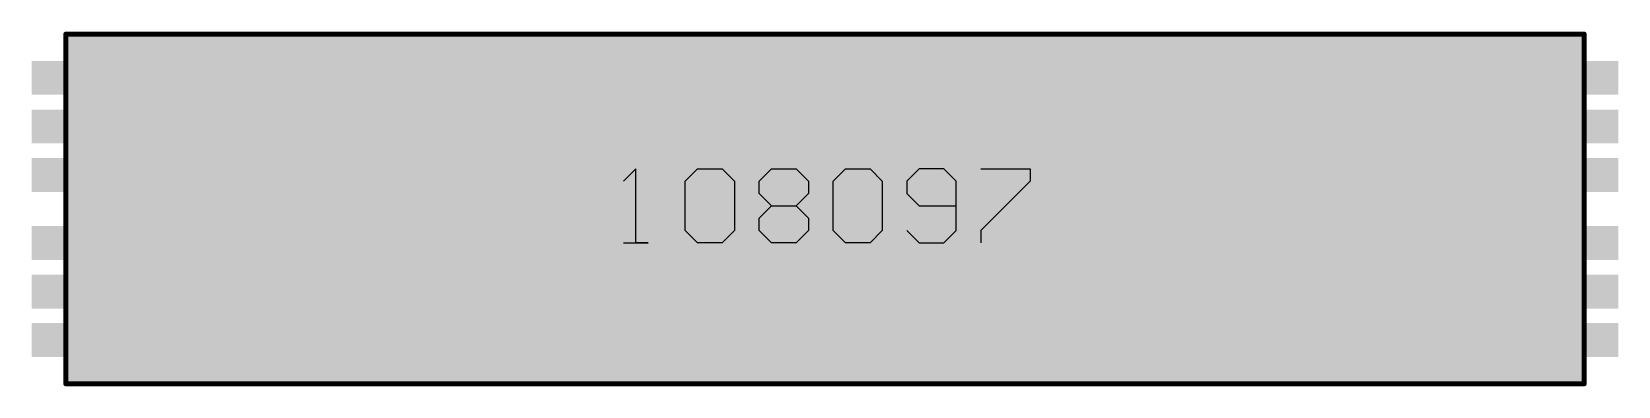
# Model space of a CAD drawing. Header units: millimetres. Extents: x 0 to 1.29, y 0 to 0.29.
import ezdxf

# ---------------------------------------------------------------- set-up
doc = ezdxf.new("R2010")
doc.units = ezdxf.units.MM
doc.header["$MEASUREMENT"] = 0
for name, color, linetype in [('BottomLayer', 5, 'Continuous'), ('BottomSolder', 6, 'Continuous'), ('Mechanical4', 56, 'Continuous'), ('Mechanical5', 56, 'Continuous'), ('TopSolder', 216, 'Continuous')]:
    doc.layers.add(name, color=color, linetype=linetype)

msp = doc.modelspace()

# ---------------------------------------------------------------- linework, layer by layer
at = {"layer": 'BottomLayer', "const_width": 0.0276}
for points in [[(0.0433, 0.248), (1.2431, 0.248)], [(0.0433, 0.2087), (1.2431, 0.2087)], [(0.0433, 0.1693), (1.2431, 0.1693)], [(0.0433, 0.1142), (1.2431, 0.1142)], [(0.0433, 0.0748), (1.2431, 0.0748)], [(0.0433, 0.0354), (1.2431, 0.0354)]]:
    msp.add_lwpolyline(points, dxfattribs=at)
at = {"layer": 'BottomLayer', "const_width": 0.0138}
for points in [[(0.0364, 0.248, 1), (0.0502, 0.248, 1)], [(1.2362, 0.248, 1), (1.25, 0.248, 1)], [(0.0364, 0.2087, 1), (0.0502, 0.2087, 1)], [(1.2362, 0.2087, 1), (1.25, 0.2087, 1)], [(0.0364, 0.1693, 1), (0.0502, 0.1693, 1)], [(1.2362, 0.1693, 1), (1.25, 0.1693, 1)], [(0.0364, 0.1142, 1), (0.0502, 0.1142, 1)], [(1.2362, 0.1142, 1), (1.25, 0.1142, 1)], [(0.0364, 0.0748, 1), (0.0502, 0.0748, 1)], [(1.2362, 0.0748, 1), (1.25, 0.0748, 1)], [(0.0364, 0.0354, 1), (0.0502, 0.0354, 1)], [(1.2362, 0.0354, 1), (1.25, 0.0354, 1)]]:
    msp.add_lwpolyline(points, format="xyb", close=True, dxfattribs=at)
at = {"layer": 'BottomLayer'}
for points in [[(1.2207, 0.2365), (1.2436, 0.2594), (1.1973, 0.2598), (1.2203, 0.2828)], [(0, 0.2343), (0.1181, 0.2343), (0, 0.2618), (0.1181, 0.2618)], [(1.1693, 0.2343), (1.2874, 0.2343), (1.1693, 0.2618), (1.2874, 0.2618)], [(0, 0.1949), (0.1181, 0.1949), (0, 0.2224), (0.1181, 0.2224)], [(1.1693, 0.1949), (1.2874, 0.1949), (1.1693, 0.2224), (1.2874, 0.2224)], [(0, 0.1555), (0.1181, 0.1555), (0, 0.1831), (0.1181, 0.1831)], [(1.1693, 0.1555), (1.2874, 0.1555), (1.1693, 0.1831), (1.2874, 0.1831)], [(0, 0.1004), (0.1181, 0.1004), (0, 0.128), (0.1181, 0.128)], [(1.1693, 0.1004), (1.2874, 0.1004), (1.1693, 0.128), (1.2874, 0.128)], [(0, 0.061), (0.1181, 0.061), (0, 0.0886), (0.1181, 0.0886)], [(1.1693, 0.061), (1.2874, 0.061), (1.1693, 0.0886), (1.2874, 0.0886)], [(0, 0.0217), (0.1181, 0.0217), (0, 0.0492), (0.1181, 0.0492)], [(0.0671, 0.0004), (0.0901, 0.0234), (0.0438, 0.0238), (0.0667, 0.0468)], [(1.1693, 0.0217), (1.2874, 0.0217), (1.1693, 0.0492), (1.2874, 0.0492)]]:
    msp.add_solid(points, dxfattribs=at)
at = {"layer": 'BottomSolder'}
msp.add_solid([(0.1181, 0), (1.2598, 0), (0.1181, 0.2835), (1.2598, 0.2835)], dxfattribs=at)
at = {"layer": 'Mechanical4', "const_width": 0.00394}
for points in [[(0.0276, 0.2835), (1.2598, 0.2835)], [(0.0276, 0), (0.0276, 0.2835)], [(1.2598, 0), (1.2598, 0.2835)], [(0.0276, 0), (1.2598, 0)]]:
    msp.add_lwpolyline(points, dxfattribs=at)
at = {"layer": 'Mechanical4', "const_width": 0.00197}
for points in [[(0.0266, 0.2835, 1), (0.0285, 0.2835, 1)], [(0.0266, 0.2835, 1), (0.0285, 0.2835, 1)], [(1.2589, 0.2835, 1), (1.2608, 0.2835, 1)], [(1.2589, 0.2835, 1), (1.2608, 0.2835, 1)], [(0.0266, 0, 1), (0.0285, 0, 1)], [(0.0266, 0, 1), (0.0285, 0, 1)], [(1.2589, 0, 1), (1.2608, 0, 1)], [(1.2589, 0, 1), (1.2608, 0, 1)]]:
    msp.add_lwpolyline(points, format="xyb", close=True, dxfattribs=at)
at = {"layer": 'Mechanical5'}
for p, q in [((0.4903, 0.1742), (0.4803, 0.1642)), ((0.4903, 0.1142), (0.4903, 0.1742)), ((0.5303, 0.1642), (0.5403, 0.1742)), ((0.5403, 0.1742), (0.5603, 0.1742)), ((0.5603, 0.1742), (0.5703, 0.1642)), ((0.5903, 0.1642), (0.6003, 0.1742)), ((0.6003, 0.1742), (0.6203, 0.1742)), ((0.6203, 0.1742), (0.6303, 0.1642)), ((0.6503, 0.1642), (0.6603, 0.1742)), ((0.6603, 0.1742), (0.6803, 0.1742)), ((0.6803, 0.1742), (0.6902, 0.1642)), ((0.7202, 0.1742), (0.7102, 0.1642)), ((0.7402, 0.1742), (0.7202, 0.1742)), ((0.7502, 0.1642), (0.7402, 0.1742)), ((0.7702, 0.1742), (0.8102, 0.1742)), ((0.8102, 0.1742), (0.8102, 0.1642)), ((0.5303, 0.1242), (0.5303, 0.1642)), ((0.5703, 0.1642), (0.5703, 0.1242)), ((0.5903, 0.1542), (0.5903, 0.1642)), ((0.6303, 0.1642), (0.6303, 0.1542)), ((0.6503, 0.1242), (0.6503, 0.1642)), ((0.6902, 0.1642), (0.6902, 0.1242)), ((0.7102, 0.1642), (0.7102, 0.1542)), ((0.7502, 0.1242), (0.7502, 0.1642)), ((0.8102, 0.1642), (0.7702, 0.1242)), ((0.6003, 0.1442), (0.5903, 0.1542)), ((0.5903, 0.1342), (0.6003, 0.1442)), ((0.6003, 0.1442), (0.6203, 0.1442)), ((0.6303, 0.1542), (0.6203, 0.1442)), ((0.6203, 0.1442), (0.6303, 0.1342)), ((0.7102, 0.1542), (0.7202, 0.1442)), ((0.7202, 0.1442), (0.7502, 0.1442)), ((0.5903, 0.1242), (0.5903, 0.1342)), ((0.6303, 0.1342), (0.6303, 0.1242)), ((0.5403, 0.1142), (0.5303, 0.1242)), ((0.5703, 0.1242), (0.5603, 0.1142)), ((0.6003, 0.1142), (0.5903, 0.1242)), ((0.6303, 0.1242), (0.6203, 0.1142)), ((0.6603, 0.1142), (0.6503, 0.1242)), ((0.6902, 0.1242), (0.6803, 0.1142)), ((0.7102, 0.1242), (0.7202, 0.1142)), ((0.7402, 0.1142), (0.7502, 0.1242)), ((0.7702, 0.1242), (0.7702, 0.1142)), ((0.4803, 0.1142), (0.5003, 0.1142)), ((0.5003, 0.1142), (0.4903, 0.1142)), ((0.5603, 0.1142), (0.5403, 0.1142)), ((0.6203, 0.1142), (0.6003, 0.1142)), ((0.6803, 0.1142), (0.6603, 0.1142)), ((0.7202, 0.1142), (0.7402, 0.1142))]:
    msp.add_line(p, q, dxfattribs=at)
at = {"layer": 'TopSolder'}
msp.add_solid([(0.0276, 0), (1.1693, 0), (0.0276, 0.2835), (1.1693, 0.2835)], dxfattribs=at)

doc.saveas('drawing.dxf')
